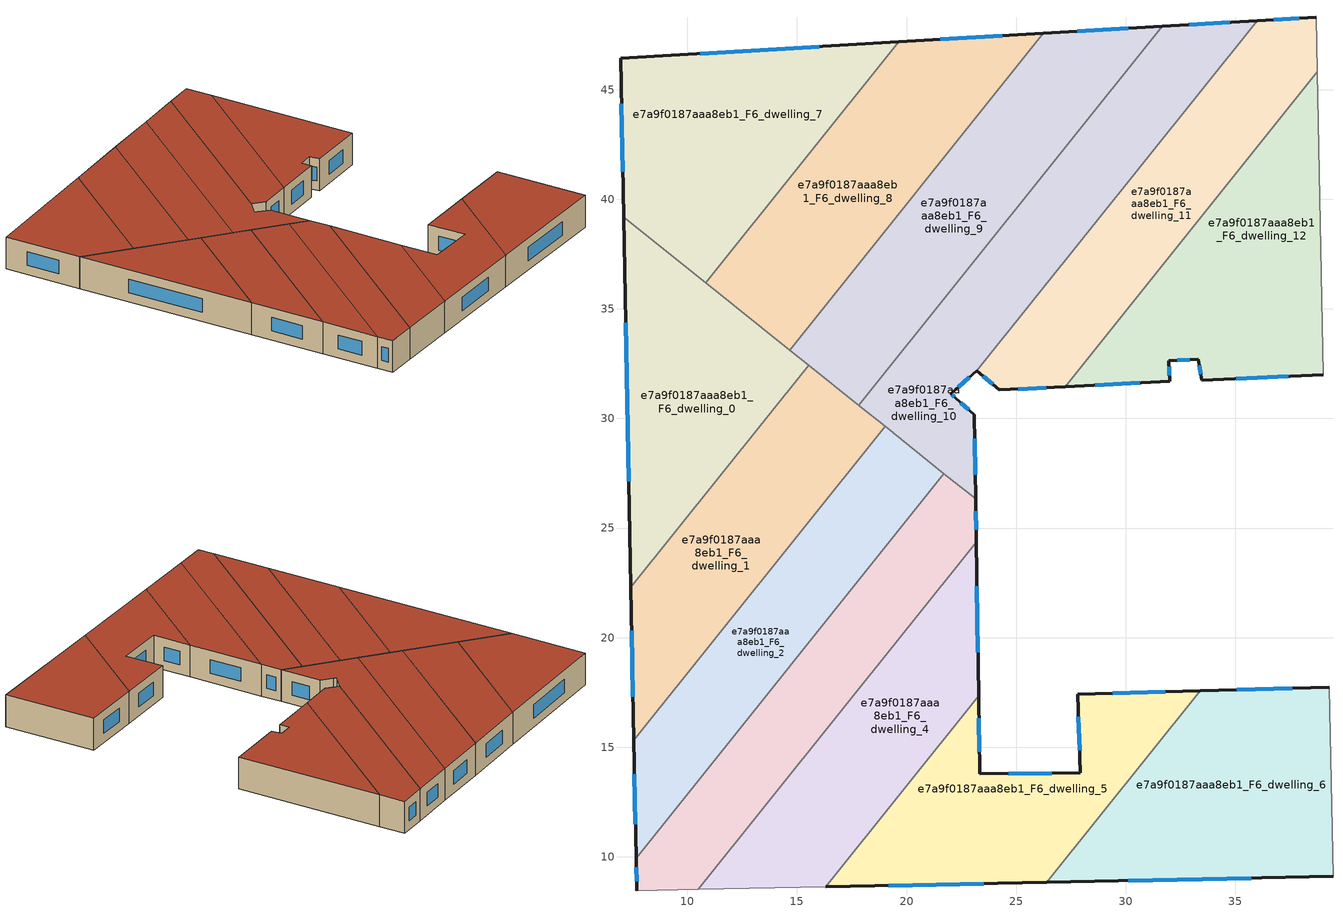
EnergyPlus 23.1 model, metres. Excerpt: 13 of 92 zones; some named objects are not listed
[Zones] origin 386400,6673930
e7a9f0187aaa8eb1_F6_dwelling_0
 floor to e7a9f0187aaa8eb1_F5_dwelling_0 (EU_floor_Construction): 15.53,32.43 7.42,22.3 7.09,39.19 z18
 wall outside (EU_wall_Construction): 7.09,39.19 7.42,22.3 z18:21
 wall to e7a9f0187aaa8eb1_F6_dwelling_1 (EU_wall_Construction): 7.42,22.3 15.53,32.43 z18:21
 wall to e7a9f0187aaa8eb1_F6_dwelling_8 (EU_wall_Construction): 14.67,33.12 10.84,36.18 z18:21
 wall to e7a9f0187aaa8eb1_F6_dwelling_7 (EU_wall_Construction): 10.84,36.18 7.09,39.19 z18:21
 wall to e7a9f0187aaa8eb1_F6_dwelling_9 (EU_wall_Construction): 15.53,32.43 14.67,33.12 z18:21
 window (EU_Window_Construction): 7.18,34.36 7.33,27.13 z18.86:20.14
 roof outside (EU_roof_Construction): 7.42,22.3 15.53,32.43 7.09,39.19 z21
e7a9f0187aaa8eb1_F6_dwelling_1
 floor to e7a9f0187aaa8eb1_F5_dwelling_1 (EU_floor_Construction): 19.02,29.63 7.56,15.31 7.42,22.3 15.53,32.43 z18
 wall outside (EU_wall_Construction): 7.42,22.3 7.56,15.31 z18:21
 wall to e7a9f0187aaa8eb1_F6_dwelling_2 (EU_wall_Construction): 7.56,15.31 19.02,29.63 z18:21
 wall to e7a9f0187aaa8eb1_F6_dwelling_9 (EU_wall_Construction): 17.82,30.6 17.74,30.66 15.53,32.43 z18:21
 wall to e7a9f0187aaa8eb1_F6_dwelling_10 (EU_wall_Construction): 19.02,29.63 17.86,30.56 17.82,30.59 z18:21
 window (EU_Window_Construction): 7.46,20.3 7.52,17.31 z18.86:20.14
 roof outside (EU_roof_Construction): 7.56,15.31 19.02,29.63 15.53,32.43 7.42,22.3 z21
e7a9f0187aaa8eb1_F6_dwelling_10
 floor to e7a9f0187aaa8eb1_F5_dwelling_10 (EU_floor_Construction): 35.99,48.15 23.21,32.18 22.02,31.13 22.22,30.95 23.1,30.17 23.15,26.33 17.86,30.56 17.82,30.59 31.67,47.89 z18
 wall outside (EU_wall_Construction): 35.99,48.15 31.67,47.89 / 23.15,26.33 23.1,30.17 22.22,30.95 22.02,31.13 23.21,32.18 z18:21
 wall to e7a9f0187aaa8eb1_F6_dwelling_9 (EU_wall_Construction): 31.67,47.89 17.82,30.59 z18:21
 wall to e7a9f0187aaa8eb1_F6_dwelling_11 (EU_wall_Construction): 23.21,32.18 35.99,48.15 z18:21
 wall to e7a9f0187aaa8eb1_F6_dwelling_2 (EU_wall_Construction): 19.02,29.63 21.71,27.49 z18:21
 wall to e7a9f0187aaa8eb1_F6_dwelling_3 (EU_wall_Construction): 21.71,27.48 23.15,26.33 z18:21
 window (EU_Window_Construction): 34.76,48.07 32.9,47.96 / 22.36,31.43 22.87,31.88 / 22.16,31 22.08,31.07 / 22.85,30.39 22.47,30.72 / 23.14,27.42 23.11,29.07 z18.86:20.14
 roof outside (EU_roof_Construction): 23.15,26.33 23.1,30.17 22.22,30.95 22.02,31.13 23.21,32.18 35.99,48.15 31.67,47.89 17.82,30.59 17.86,30.56 z21
e7a9f0187aaa8eb1_F6_dwelling_11
 floor to e7a9f0187aaa8eb1_F5_dwelling_11 (EU_floor_Construction): 38.69,48.3 38.74,45.81 27.25,31.46 24.22,31.3 23.21,32.18 35.99,48.15 z18
 wall outside (EU_wall_Construction): 38.69,48.3 35.99,48.15 / 23.21,32.18 24.22,31.3 27.25,31.46 z18:21
 wall adiabatic (EU_wall_Construction): 38.74,45.81 38.69,48.3 z18:21
 wall to e7a9f0187aaa8eb1_F6_dwelling_12 (EU_wall_Construction): 27.25,31.46 38.74,45.81 z18:21
 window (EU_Window_Construction): 37.92,48.26 36.76,48.19 / 25.09,31.34 26.38,31.41 / 23.5,31.93 23.93,31.55 z18.86:20.14
 roof outside (EU_roof_Construction): 27.25,31.46 38.74,45.81 38.69,48.3 35.99,48.15 23.21,32.18 24.22,31.3 z21
e7a9f0187aaa8eb1_F6_dwelling_12
 floor to e7a9f0187aaa8eb1_F5_dwelling_12 (EU_floor_Construction): 38.74,45.81 39.01,31.98 33.46,31.74 33.3,32.7 31.97,32.63 32,31.7 27.25,31.46 z18
 wall outside (EU_wall_Construction): 27.25,31.46 32,31.7 31.97,32.63 33.3,32.7 33.46,31.74 39.01,31.98 z18:21
 wall adiabatic (EU_wall_Construction): 39.01,31.98 38.74,45.81 z18:21
 window (EU_Window_Construction): 28.61,31.53 30.64,31.63 / 35.05,31.81 37.42,31.91 / 33.35,32.43 33.42,32.02 / 32.35,32.65 32.92,32.68 / 31.99,31.97 31.98,32.36 z18.86:20.14
 roof outside (EU_roof_Construction): 39.01,31.98 38.74,45.81 27.25,31.46 32,31.7 31.97,32.63 33.3,32.7 33.46,31.74 z21
e7a9f0187aaa8eb1_F6_dwelling_2
 floor to e7a9f0187aaa8eb1_F5_dwelling_2 (EU_floor_Construction): 21.71,27.49 7.66,9.94 7.56,15.31 19.02,29.63 z18
 wall outside (EU_wall_Construction): 7.56,15.31 7.66,9.94 z18:21
 wall to e7a9f0187aaa8eb1_F6_dwelling_3 (EU_wall_Construction): 7.66,9.94 21.71,27.49 z18:21
 window (EU_Window_Construction): 7.59,13.77 7.63,11.47 z18.86:20.14
 roof outside (EU_roof_Construction): 7.66,9.94 21.71,27.49 19.02,29.63 7.56,15.31 z21
e7a9f0187aaa8eb1_F6_dwelling_3
 floor to e7a9f0187aaa8eb1_F5_dwelling_3 (EU_floor_Construction): 23.15,26.33 23.18,24.34 10.5,8.51 7.69,8.45 7.66,9.94 21.71,27.49 z18
 wall outside (EU_wall_Construction): 23.18,24.34 23.15,26.33 / 7.66,9.94 7.69,8.45 z18:21
 wall to e7a9f0187aaa8eb1_F6_dwelling_4 (EU_wall_Construction): 10.5,8.51 23.18,24.34 z18:21
 wall adiabatic (EU_wall_Construction): 7.69,8.45 10.5,8.51 z18:21
 window (EU_Window_Construction): 23.17,24.91 23.16,25.76 / 7.67,9.51 7.68,8.88 z18.86:20.14
 roof outside (EU_roof_Construction): 10.5,8.51 23.18,24.34 23.15,26.33 21.71,27.49 7.66,9.94 7.69,8.45 z21
e7a9f0187aaa8eb1_F6_dwelling_4
 floor to e7a9f0187aaa8eb1_F5_dwelling_4 (EU_floor_Construction): 23.18,24.34 23.29,17.34 16.31,8.63 10.5,8.51 z18
 wall outside (EU_wall_Construction): 23.29,17.34 23.18,24.34 z18:21
 wall to e7a9f0187aaa8eb1_F6_dwelling_5 (EU_wall_Construction): 16.31,8.63 23.29,17.34 z18:21
 wall adiabatic (EU_wall_Construction): 10.5,8.51 16.31,8.63 z18:21
 window (EU_Window_Construction): 23.26,19.34 23.21,22.34 z18.86:20.14
 roof outside (EU_roof_Construction): 16.31,8.63 23.29,17.34 23.18,24.34 10.5,8.51 z21
e7a9f0187aaa8eb1_F6_dwelling_5
 floor to e7a9f0187aaa8eb1_F5_dwelling_5 (EU_floor_Construction): 33.39,17.58 26.39,8.83 16.31,8.63 23.29,17.34 23.34,13.78 27.93,13.84 27.8,17.42 z18
 wall outside (EU_wall_Construction): 16.31,8.63 26.39,8.83 / 33.39,17.58 27.8,17.42 27.93,13.84 23.34,13.78 23.29,17.34 z18:21
 wall to e7a9f0187aaa8eb1_F6_dwelling_6 (EU_wall_Construction): 26.39,8.83 33.39,17.58 z18:21
 window (EU_Window_Construction): 19.19,8.69 23.51,8.77 / 23.33,14.8 23.3,16.32 / 26.62,13.82 24.65,13.8 / 27.84,16.4 27.89,14.86 / 31.79,17.53 29.4,17.47 z18.86:20.14
 roof outside (EU_roof_Construction): 26.39,8.83 33.39,17.58 27.8,17.42 27.93,13.84 23.34,13.78 23.29,17.34 16.31,8.63 z21
e7a9f0187aaa8eb1_F6_dwelling_6
 floor to e7a9f0187aaa8eb1_F5_dwelling_6 (EU_floor_Construction): 39.29,17.73 39.46,9.1 26.39,8.83 33.39,17.58 z18
 wall outside (EU_wall_Construction): 26.39,8.83 39.46,9.1 / 39.29,17.73 33.39,17.58 z18:21
 wall adiabatic (EU_wall_Construction): 39.46,9.1 39.29,17.73 z18:21
 window (EU_Window_Construction): 30.12,8.91 35.72,9.03 / 37.6,17.69 35.07,17.62 z18.86:20.14
 roof outside (EU_roof_Construction): 39.46,9.1 39.29,17.73 33.39,17.58 26.39,8.83 z21
e7a9f0187aaa8eb1_F6_dwelling_7
 floor to e7a9f0187aaa8eb1_F5_dwelling_7 (EU_floor_Construction): 19.65,47.18 10.84,36.18 7.09,39.19 6.95,46.43 z18
 wall outside (EU_wall_Construction): 19.65,47.18 6.95,46.43 7.09,39.19 z18:21
 wall to e7a9f0187aaa8eb1_F6_dwelling_8 (EU_wall_Construction): 10.84,36.18 19.65,47.18 z18:21
 window (EU_Window_Construction): 6.99,44.36 7.05,41.26 / 16.02,46.97 10.58,46.65 z18.86:20.14
 roof outside (EU_roof_Construction): 10.84,36.18 19.65,47.18 6.95,46.43 7.09,39.19 z21
e7a9f0187aaa8eb1_F6_dwelling_8
 floor to e7a9f0187aaa8eb1_F5_dwelling_8 (EU_floor_Construction): 26.24,47.57 14.67,33.12 10.84,36.18 19.65,47.18 z18
 wall outside (EU_wall_Construction): 26.24,47.57 19.65,47.18 z18:21
 wall to e7a9f0187aaa8eb1_F6_dwelling_9 (EU_wall_Construction): 14.67,33.12 26.24,47.57 z18:21
 window (EU_Window_Construction): 24.35,47.46 21.53,47.29 z18.86:20.14
 roof outside (EU_roof_Construction): 14.67,33.12 26.24,47.57 19.65,47.18 10.84,36.18 z21
e7a9f0187aaa8eb1_F6_dwelling_9
 floor to e7a9f0187aaa8eb1_F5_dwelling_9 (EU_floor_Construction): 31.67,47.89 17.82,30.59 17.74,30.66 14.67,33.12 26.24,47.57 z18
 wall outside (EU_wall_Construction): 31.67,47.89 26.24,47.57 z18:21
 window (EU_Window_Construction): 30.12,47.8 27.79,47.66 z18.86:20.14
 roof outside (EU_roof_Construction): 17.82,30.59 31.67,47.89 26.24,47.57 14.67,33.12 17.74,30.66 z21
[Building]
EU S2 Campaign: North Axis=0; Terrain=City; Solar Distribution=FullExterior
[Site:Location]
Helsinki-Vantaa.AP: Latitude=60.317; Longitude=24.963; Time Zone=2; Elevation=54.6
[SizingPeriod:WeatherFileDays]
AnnualSizingPeriod: Begin Month=1; Begin Day of Month=1; End Month=12; End Day of Month=31; Day of Week for Start Day=Monday; Use Weather File Daylight Saving Period=No; Use Weather File Rain and Snow Indicators=No
[MATERIAL]
EU_InternalMass_Material: Roughness=MediumRough; Thickness=0.1; Conductivity=1; Density=1800; Specific Heat=900; Thermal Absorptance=0.9; Solar Absorptance=0.7; Visible Absorptance=0.7
[MATERIAL:NOMASS] Roughness=MediumRough; Thermal Absorptance=0.9; Solar Absorptance=0.7; Visible Absorptance=0.7
Name | Thermal Resistance
EU_wall_NoMass | 1.10183
EU_roof_NoMass; EU_floor_NoMass | 1.70606
[WINDOWMATERIAL:SIMPLEGLAZINGSYSTEM]
EU_Window_SimpleGlazing: UFactor=3.11035; Solar Heat Gain Coefficient=0.8; Visible Transmittance=0.8
[CONSTRUCTION]
EU_wall_Construction: EU_wall_NoMass
EU_roof_Construction: EU_roof_NoMass
EU_floor_Construction: EU_floor_NoMass
EU_Window_Construction: EU_Window_SimpleGlazing
EU_InternalMass_Construction: EU_InternalMass_Material
[ZONE] Type=1; Multiplier=1; Ceiling Height=autocalculate; Floor Area=autocalculate; Part of Total Floor Area=Yes
Name | Volume
e7a9f0187aaa8eb1_F6_dwelling_0 | 210.416
e7a9f0187aaa8eb1_F6_dwelling_1 | 210.393
e7a9f0187aaa8eb1_F6_dwelling_10 | 248.413
e7a9f0187aaa8eb1_F6_dwelling_11 | 224.446
e7a9f0187aaa8eb1_F6_dwelling_12 | 239.722
e7a9f0187aaa8eb1_F6_dwelling_2 | 210.441
e7a9f0187aaa8eb1_F6_dwelling_3 | 210.337
e7a9f0187aaa8eb1_F6_dwelling_4 | 210.442
e7a9f0187aaa8eb1_F6_dwelling_5 | 210.401
e7a9f0187aaa8eb1_F6_dwelling_6 | 244.841
e7a9f0187aaa8eb1_F6_dwelling_7 | 239.71
e7a9f0187aaa8eb1_F6_dwelling_8 | 239.759
e7a9f0187aaa8eb1_F6_dwelling_9 | 246.39
[INTERNALMASS] Construction=EU_InternalMass_Construction
Name | Zone or ZoneList | Surface Area
e7a9f0187aaa8eb1_F6_dwelling_0_EU_InternalMass | e7a9f0187aaa8eb1_F6_dwelling_0 | 70.139
e7a9f0187aaa8eb1_F6_dwelling_1_EU_InternalMass | e7a9f0187aaa8eb1_F6_dwelling_1 | 70.1312
e7a9f0187aaa8eb1_F6_dwelling_2_EU_InternalMass | e7a9f0187aaa8eb1_F6_dwelling_2 | 70.1471
e7a9f0187aaa8eb1_F6_dwelling_3_EU_InternalMass | e7a9f0187aaa8eb1_F6_dwelling_3 | 70.1124
e7a9f0187aaa8eb1_F6_dwelling_4_EU_InternalMass | e7a9f0187aaa8eb1_F6_dwelling_4 | 70.1472
e7a9f0187aaa8eb1_F6_dwelling_5_EU_InternalMass | e7a9f0187aaa8eb1_F6_dwelling_5 | 70.1334
e7a9f0187aaa8eb1_F6_dwelling_6_EU_InternalMass | e7a9f0187aaa8eb1_F6_dwelling_6 | 81.6139
e7a9f0187aaa8eb1_F6_dwelling_7_EU_InternalMass | e7a9f0187aaa8eb1_F6_dwelling_7 | 79.9035
e7a9f0187aaa8eb1_F6_dwelling_8_EU_InternalMass | e7a9f0187aaa8eb1_F6_dwelling_8 | 79.9198
e7a9f0187aaa8eb1_F6_dwelling_9_EU_InternalMass | e7a9f0187aaa8eb1_F6_dwelling_9 | 82.1345
e7a9f0187aaa8eb1_F6_dwelling_10_EU_InternalMass | e7a9f0187aaa8eb1_F6_dwelling_10 | 82.8001
e7a9f0187aaa8eb1_F6_dwelling_11_EU_InternalMass | e7a9f0187aaa8eb1_F6_dwelling_11 | 74.8151
e7a9f0187aaa8eb1_F6_dwelling_12_EU_InternalMass | e7a9f0187aaa8eb1_F6_dwelling_12 | 79.9078
[OTHEREQUIPMENT] Fuel Type=Electricity; Design Level Calculation Method=Watts/Area; Power per Zone Floor Area=1; Fraction Latent=0; Fraction Radiant=0; Fraction Lost=0; Carbon Dioxide Generation Rate=0; EndUse Subcategory=EU_Step8_InternalGains
Name | Zone or ZoneList or Space or SpaceList | Schedule
EU_Step8_InternalGain_e7a9f0187aaa8eb1_F6_dwelling_0_f000 | e7a9f0187aaa8eb1_F6_dwelling_0 | EU_Step8_GainSchedule_e7a9f0187aaa8eb1_F6_dwelling_0_f000
EU_Step8_InternalGain_e7a9f0187aaa8eb1_F6_dwelling_1_f000 | e7a9f0187aaa8eb1_F6_dwelling_1 | EU_Step8_GainSchedule_e7a9f0187aaa8eb1_F6_dwelling_1_f000
EU_Step8_InternalGain_e7a9f0187aaa8eb1_F6_dwelling_2_f000 | e7a9f0187aaa8eb1_F6_dwelling_2 | EU_Step8_GainSchedule_e7a9f0187aaa8eb1_F6_dwelling_2_f000
EU_Step8_InternalGain_e7a9f0187aaa8eb1_F6_dwelling_3_f000 | e7a9f0187aaa8eb1_F6_dwelling_3 | EU_Step8_GainSchedule_e7a9f0187aaa8eb1_F6_dwelling_3_f000
EU_Step8_InternalGain_e7a9f0187aaa8eb1_F6_dwelling_4_f000 | e7a9f0187aaa8eb1_F6_dwelling_4 | EU_Step8_GainSchedule_e7a9f0187aaa8eb1_F6_dwelling_4_f000
EU_Step8_InternalGain_e7a9f0187aaa8eb1_F6_dwelling_5_f000 | e7a9f0187aaa8eb1_F6_dwelling_5 | EU_Step8_GainSchedule_e7a9f0187aaa8eb1_F6_dwelling_5_f000
EU_Step8_InternalGain_e7a9f0187aaa8eb1_F6_dwelling_6_f000 | e7a9f0187aaa8eb1_F6_dwelling_6 | EU_Step8_GainSchedule_e7a9f0187aaa8eb1_F6_dwelling_6_f000
EU_Step8_InternalGain_e7a9f0187aaa8eb1_F6_dwelling_7_f000 | e7a9f0187aaa8eb1_F6_dwelling_7 | EU_Step8_GainSchedule_e7a9f0187aaa8eb1_F6_dwelling_7_f000
EU_Step8_InternalGain_e7a9f0187aaa8eb1_F6_dwelling_8_f000 | e7a9f0187aaa8eb1_F6_dwelling_8 | EU_Step8_GainSchedule_e7a9f0187aaa8eb1_F6_dwelling_8_f000
EU_Step8_InternalGain_e7a9f0187aaa8eb1_F6_dwelling_9_f000 | e7a9f0187aaa8eb1_F6_dwelling_9 | EU_Step8_GainSchedule_e7a9f0187aaa8eb1_F6_dwelling_9_f000
EU_Step8_InternalGain_e7a9f0187aaa8eb1_F6_dwelling_10_f000 | e7a9f0187aaa8eb1_F6_dwelling_10 | EU_Step8_GainSchedule_e7a9f0187aaa8eb1_F6_dwelling_10_f000
EU_Step8_InternalGain_e7a9f0187aaa8eb1_F6_dwelling_11_f000 | e7a9f0187aaa8eb1_F6_dwelling_11 | EU_Step8_GainSchedule_e7a9f0187aaa8eb1_F6_dwelling_11_f000
EU_Step8_InternalGain_e7a9f0187aaa8eb1_F6_dwelling_12_f000 | e7a9f0187aaa8eb1_F6_dwelling_12 | EU_Step8_GainSchedule_e7a9f0187aaa8eb1_F6_dwelling_12_f000
[ZONEVENTILATION:DESIGNFLOWRATE] Schedule=EU_AlwaysOn; Design Flow Rate Calculation Method=AirChanges/Hour; Air Changes per Hour=0.756316; Ventilation Type=Natural; Fan Pressure Rise=0; Fan Total Efficiency=1; Constant Term Coefficient=1; Temperature Term Coefficient=0; Velocity Term Coefficient=0; Velocity Squared Term Coefficient=0; Minimum Indoor Temperature=-100; Maximum Indoor Temperature=100; Delta Temperature=-100; Minimum Outdoor Temperature=-100; Maximum Outdoor Temperature=100; Maximum Wind Speed=40
Name | Zone or ZoneList or Space or SpaceList
EU_ConstantAir_e7a9f0187aaa8eb1_F6_dwelling_0 | e7a9f0187aaa8eb1_F6_dwelling_0
EU_ConstantAir_e7a9f0187aaa8eb1_F6_dwelling_1 | e7a9f0187aaa8eb1_F6_dwelling_1
EU_ConstantAir_e7a9f0187aaa8eb1_F6_dwelling_2 | e7a9f0187aaa8eb1_F6_dwelling_2
EU_ConstantAir_e7a9f0187aaa8eb1_F6_dwelling_3 | e7a9f0187aaa8eb1_F6_dwelling_3
EU_ConstantAir_e7a9f0187aaa8eb1_F6_dwelling_4 | e7a9f0187aaa8eb1_F6_dwelling_4
EU_ConstantAir_e7a9f0187aaa8eb1_F6_dwelling_5 | e7a9f0187aaa8eb1_F6_dwelling_5
EU_ConstantAir_e7a9f0187aaa8eb1_F6_dwelling_6 | e7a9f0187aaa8eb1_F6_dwelling_6
EU_ConstantAir_e7a9f0187aaa8eb1_F6_dwelling_7 | e7a9f0187aaa8eb1_F6_dwelling_7
EU_ConstantAir_e7a9f0187aaa8eb1_F6_dwelling_8 | e7a9f0187aaa8eb1_F6_dwelling_8
EU_ConstantAir_e7a9f0187aaa8eb1_F6_dwelling_9 | e7a9f0187aaa8eb1_F6_dwelling_9
EU_ConstantAir_e7a9f0187aaa8eb1_F6_dwelling_10 | e7a9f0187aaa8eb1_F6_dwelling_10
EU_ConstantAir_e7a9f0187aaa8eb1_F6_dwelling_11 | e7a9f0187aaa8eb1_F6_dwelling_11
EU_ConstantAir_e7a9f0187aaa8eb1_F6_dwelling_12 | e7a9f0187aaa8eb1_F6_dwelling_12
[HVACTEMPLATE:ZONE:IDEALLOADSAIRSYSTEM] System Availability Schedule=EU_AlwaysOn; Maximum Heating Supply Air Temperature=50; Minimum Cooling Supply Air Temperature=13; Maximum Heating Supply Air Humidity Ratio=0.0156; Minimum Cooling Supply Air Humidity Ratio=0.0077; Heating Limit=NoLimit; Cooling Limit=NoLimit; Heating Availability Schedule=EU_AlwaysOn; Cooling Availability Schedule=EU_CoolingOff; Dehumidification Control Type=ConstantSensibleHeatRatio; Cooling Sensible Heat Ratio=0.7; Dehumidification Setpoint=60; Humidification Control Type=None; Humidification Setpoint=30; Outdoor Air Method=None; Outdoor Air Flow Rate per Person=0.00944; Outdoor Air Flow Rate per Zone Floor Area=0; Outdoor Air Flow Rate per Zone=0; Demand Controlled Ventilation Type=None; Outdoor Air Economizer Type=NoEconomizer; Heat Recovery Type=None; Sensible Heat Recovery Effectiveness=0.7; Latent Heat Recovery Effectiveness=0.65
Name | Template Thermostat
e7a9f0187aaa8eb1_F6_dwelling_0 | EU_HeatOnly_e7a9f0187aaa8eb1_F6_dwelling_0
e7a9f0187aaa8eb1_F6_dwelling_1 | EU_HeatOnly_e7a9f0187aaa8eb1_F6_dwelling_1
e7a9f0187aaa8eb1_F6_dwelling_2 | EU_HeatOnly_e7a9f0187aaa8eb1_F6_dwelling_2
e7a9f0187aaa8eb1_F6_dwelling_3 | EU_HeatOnly_e7a9f0187aaa8eb1_F6_dwelling_3
e7a9f0187aaa8eb1_F6_dwelling_4 | EU_HeatOnly_e7a9f0187aaa8eb1_F6_dwelling_4
e7a9f0187aaa8eb1_F6_dwelling_5 | EU_HeatOnly_e7a9f0187aaa8eb1_F6_dwelling_5
e7a9f0187aaa8eb1_F6_dwelling_6 | EU_HeatOnly_e7a9f0187aaa8eb1_F6_dwelling_6
e7a9f0187aaa8eb1_F6_dwelling_7 | EU_HeatOnly_e7a9f0187aaa8eb1_F6_dwelling_7
e7a9f0187aaa8eb1_F6_dwelling_8 | EU_HeatOnly_e7a9f0187aaa8eb1_F6_dwelling_8
e7a9f0187aaa8eb1_F6_dwelling_9 | EU_HeatOnly_e7a9f0187aaa8eb1_F6_dwelling_9
e7a9f0187aaa8eb1_F6_dwelling_10 | EU_HeatOnly_e7a9f0187aaa8eb1_F6_dwelling_10
e7a9f0187aaa8eb1_F6_dwelling_11 | EU_HeatOnly_e7a9f0187aaa8eb1_F6_dwelling_11
e7a9f0187aaa8eb1_F6_dwelling_12 | EU_HeatOnly_e7a9f0187aaa8eb1_F6_dwelling_12
[SIZING:ZONE] Zone Cooling Design Supply Air Temperature Input Method=SupplyAirTemperature; Zone Cooling Design Supply Air Temperature=13; Zone Heating Design Supply Air Temperature Input Method=SupplyAirTemperature; Zone Heating Design Supply Air Temperature=50; Zone Cooling Design Supply Air Humidity Ratio=0.008; Zone Heating Design Supply Air Humidity Ratio=0.008; Cooling Design Air Flow Method=DesignDay; Cooling Design Air Flow Rate=0; Cooling Minimum Air Flow per Zone Floor Area=0.000762; Cooling Minimum Air Flow=0; Cooling Minimum Air Flow Fraction=0.2; Heating Design Air Flow Method=DesignDay; Heating Design Air Flow Rate=0; Heating Maximum Air Flow per Zone Floor Area=0.002032; Heating Maximum Air Flow=0.141576; Heating Maximum Air Flow Fraction=0.3; Account for Dedicated Outdoor Air System=No; Dedicated Outdoor Air System Control Strategy=NeutralSupplyAir; Dedicated Outdoor Air Low Setpoint Temperature for Design=autosize; Dedicated Outdoor Air High Setpoint Temperature for Design=autosize; Zone Load Sizing Method=Sensible Load Only No Latent Load; Zone Latent Cooling Design Supply Air Humidity Ratio Input Method=HumidityRatioDifference; Zone Cooling Design Supply Air Humidity Ratio Difference=0.005; Zone Latent Heating Design Supply Air Humidity Ratio Input Method=HumidityRatioDifference; Zone Humidification Design Supply Air Humidity Ratio Difference=0.005
e7a9f0187aaa8eb1_F6_dwelling_0; e7a9f0187aaa8eb1_F6_dwelling_1; e7a9f0187aaa8eb1_F6_dwelling_2; e7a9f0187aaa8eb1_F6_dwelling_3; e7a9f0187aaa8eb1_F6_dwelling_4; e7a9f0187aaa8eb1_F6_dwelling_5; e7a9f0187aaa8eb1_F6_dwelling_6; e7a9f0187aaa8eb1_F6_dwelling_7; e7a9f0187aaa8eb1_F6_dwelling_8; e7a9f0187aaa8eb1_F6_dwelling_9; e7a9f0187aaa8eb1_F6_dwelling_10; e7a9f0187aaa8eb1_F6_dwelling_11; e7a9f0187aaa8eb1_F6_dwelling_12
[SCHEDULE:CONSTANT]
Name | Hourly Value
EU_AlwaysOn | 1
EU_CoolingOff | 0
[SCHEDULE:FILE] Column Number=1; Rows to Skip at Top=0; Number of Hours of Data=8760; Column Separator=Comma; Interpolate to Timestep=No; Minutes per Item=60; Adjust Schedule for Daylight Savings=Yes
Name | File
EU_Step8_GainSchedule_e7a9f0187aaa8eb1_F6_dwelling_0_f000 | ../../schedules/e7a9f0187aaa8eb1/e7a9f0187aaa8eb1_F6_dwelling_0_f000_gain.csv
EU_Step8_GainSchedule_e7a9f0187aaa8eb1_F6_dwelling_1_f000 | ../../schedules/e7a9f0187aaa8eb1/e7a9f0187aaa8eb1_F6_dwelling_1_f000_gain.csv
EU_Step8_GainSchedule_e7a9f0187aaa8eb1_F6_dwelling_2_f000 | ../../schedules/e7a9f0187aaa8eb1/e7a9f0187aaa8eb1_F6_dwelling_2_f000_gain.csv
EU_Step8_GainSchedule_e7a9f0187aaa8eb1_F6_dwelling_3_f000 | ../../schedules/e7a9f0187aaa8eb1/e7a9f0187aaa8eb1_F6_dwelling_3_f000_gain.csv
EU_Step8_GainSchedule_e7a9f0187aaa8eb1_F6_dwelling_4_f000 | ../../schedules/e7a9f0187aaa8eb1/e7a9f0187aaa8eb1_F6_dwelling_4_f000_gain.csv
EU_Step8_GainSchedule_e7a9f0187aaa8eb1_F6_dwelling_5_f000 | ../../schedules/e7a9f0187aaa8eb1/e7a9f0187aaa8eb1_F6_dwelling_5_f000_gain.csv
EU_Step8_GainSchedule_e7a9f0187aaa8eb1_F6_dwelling_6_f000 | ../../schedules/e7a9f0187aaa8eb1/e7a9f0187aaa8eb1_F6_dwelling_6_f000_gain.csv
EU_Step8_GainSchedule_e7a9f0187aaa8eb1_F6_dwelling_7_f000 | ../../schedules/e7a9f0187aaa8eb1/e7a9f0187aaa8eb1_F6_dwelling_7_f000_gain.csv
EU_Step8_GainSchedule_e7a9f0187aaa8eb1_F6_dwelling_8_f000 | ../../schedules/e7a9f0187aaa8eb1/e7a9f0187aaa8eb1_F6_dwelling_8_f000_gain.csv
EU_Step8_GainSchedule_e7a9f0187aaa8eb1_F6_dwelling_9_f000 | ../../schedules/e7a9f0187aaa8eb1/e7a9f0187aaa8eb1_F6_dwelling_9_f000_gain.csv
EU_Step8_GainSchedule_e7a9f0187aaa8eb1_F6_dwelling_10_f000 | ../../schedules/e7a9f0187aaa8eb1/e7a9f0187aaa8eb1_F6_dwelling_10_f000_gain.csv
EU_Step8_GainSchedule_e7a9f0187aaa8eb1_F6_dwelling_11_f000 | ../../schedules/e7a9f0187aaa8eb1/e7a9f0187aaa8eb1_F6_dwelling_11_f000_gain.csv
EU_Step8_GainSchedule_e7a9f0187aaa8eb1_F6_dwelling_12_f000 | ../../schedules/e7a9f0187aaa8eb1/e7a9f0187aaa8eb1_F6_dwelling_12_f000_gain.csv
